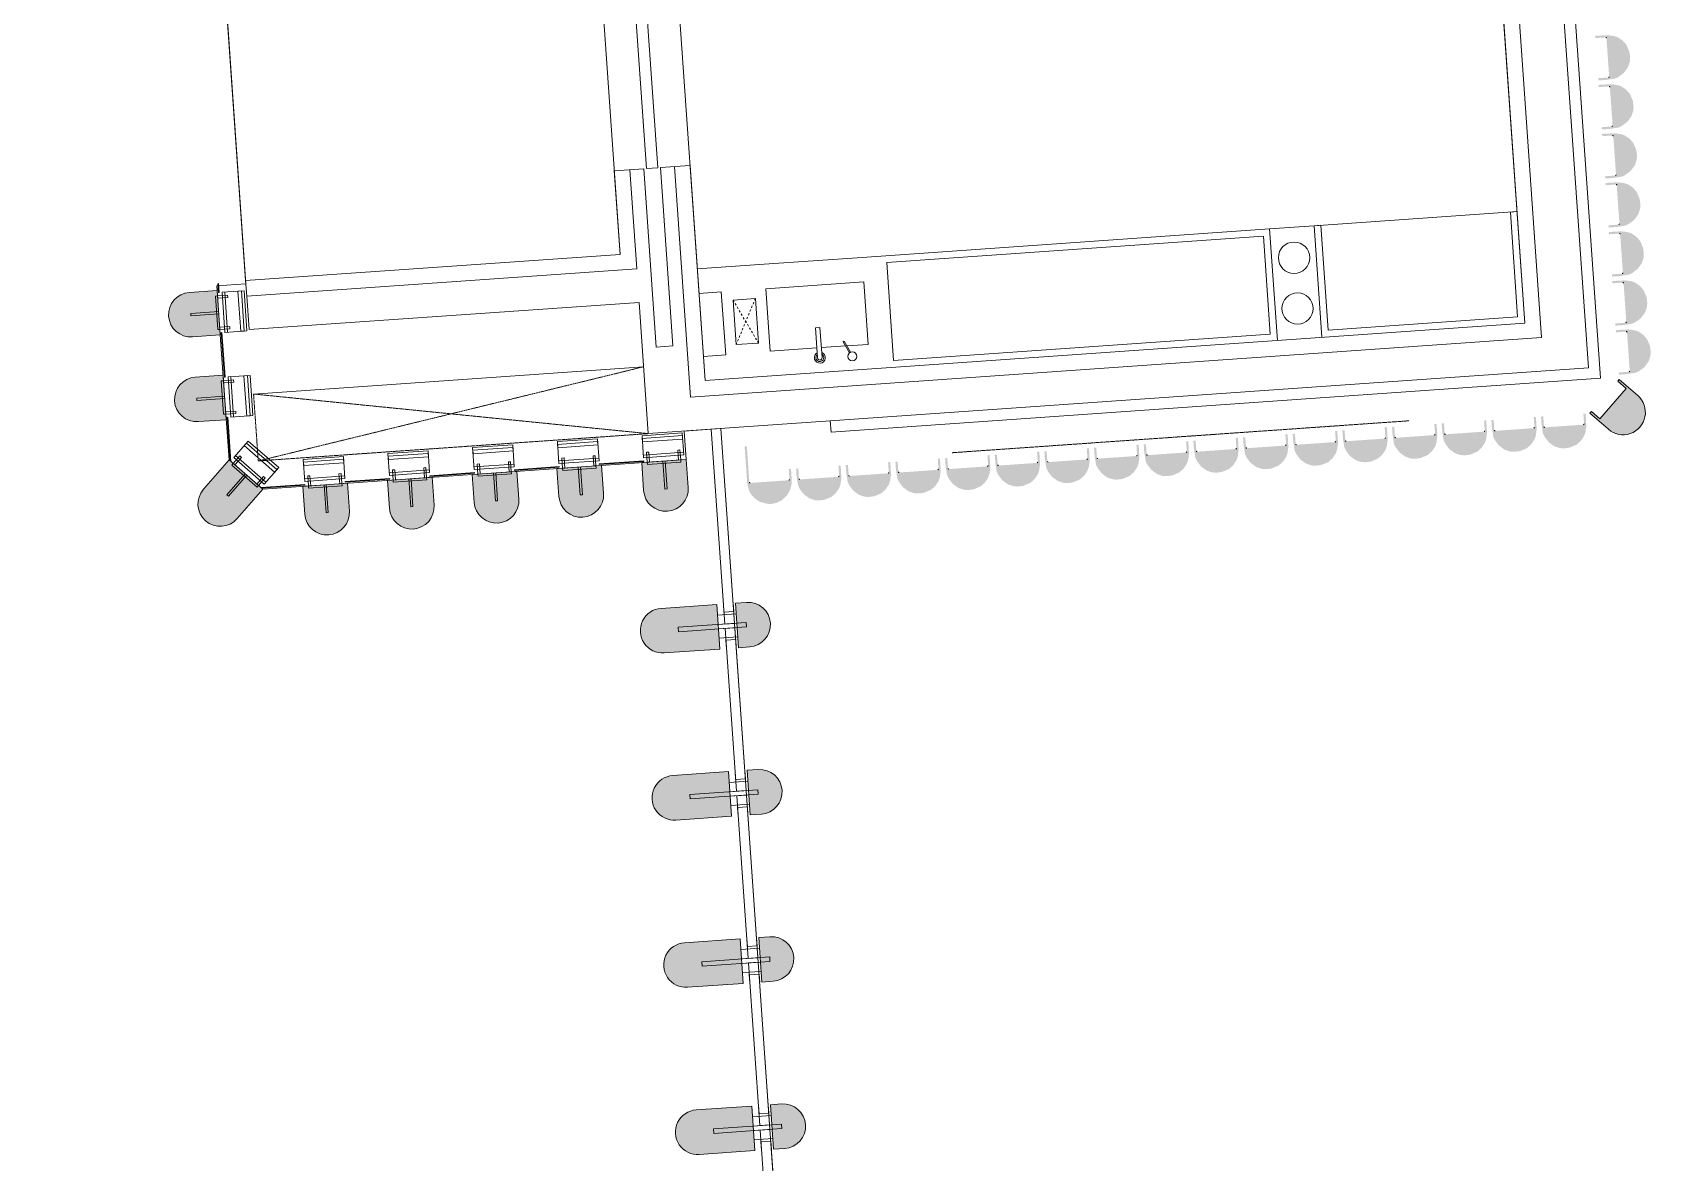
# Model space of a CAD drawing. Header units: millimetres. Extents: x 306 to 836129804, y -168137 to 818603917.
# Drawn here: x 833885333 to 833892593, y 818009146 to 818014203 of the extents above; entities that cross this region are included whole.
import ezdxf

# ---------------------------------------------------------------- set-up
doc = ezdxf.new("R2010")
doc.units = ezdxf.units.MM
doc.header["$LTSCALE"] = 3
doc.linetypes.add('Dash', pattern=[6, 3, -3])
doc.linetypes.add('Overhead', pattern=[1.8, 1.2, -0.6])
for name, color, linetype, lineweight in [('A-010-M_LINE', 251, 'Continuous', 13), ('A-010-M_LINE_Over', 251, 'Overhead', 13), ('A-200-M_WALL_INT', 251, 'Continuous', 13), ('A-214-M_CURT_WALL', 251, 'Continuous', 13), ('A-215-M_CURT_PANEL', 251, 'Continuous', 13), ('A-325-M_DOOR', 251, 'Continuous', 13), ('A-810-M_ROOMS', 251, 'Continuous', 13), ('M-520-M_DRAINAGE_FW', 253, 'Continuous', 5), ('M-520-MH_DRAINAGE_FW', 253, 'Dash', 5), ('Z-060-M_DETAIL', 253, 'Continuous', 5), ('Z-060-M_LINE_MEDIUM', 253, 'Continuous', 9)]:
    doc.layers.add(name, color=color, linetype=linetype, lineweight=lineweight)
doc.layers.add('UAJ-00XREF', color=7, linetype='Continuous')

# ---------------------------------------------------------------- blocks, each defined once
blk = doc.blocks.new('System Panel - ARC_Glazed-27541355-0300')
at = {"layer": 'A-215-M_CURT_PANEL', "lineweight": 9}
for p, q in [((-365, 44), (365, 44)), ((-365, 0), (-365, 44)), ((365, 0), (-365, 0)), ((365, 0), (365, 44))]:
    blk.add_line(p, q, dxfattribs=at)
blk = doc.blocks.new('System Panel - ARC_Glazed-40650288-0300')
at = {"layer": 'A-215-M_CURT_PANEL', "lineweight": 9}
for p, q in [((-431.9, 44), (441.9, 44)), ((-431.9, 0), (-431.9, 44)), ((441.9, 0), (-431.9, 0)), ((441.9, 0), (441.9, 44))]:
    blk.add_line(p, q, dxfattribs=at)
blk = doc.blocks.new('ARC_DOOR_FOLDING_F2-TI - 900x2500mm-39066873-0300')
at = {"layer": 'A-325-M_DOOR', "lineweight": 9}
for p, q in [((450, 25), (-450, 25)), ((-450, 25), (-450, -25)), ((-450, -25), (450, -25))]:
    blk.add_line(p, q, dxfattribs=at)
blk = doc.blocks.new('ARC_CWP_PERFORATED METAL_STRAIGHT - ARC_CWP_PERFORATED METAL_STRAIGHT-39453977-0300')
at = {"layer": 'A-215-M_CURT_PANEL', "lineweight": 9}
for p, q in [((-98, 8), (100, 8)), ((100, 5), (-95, 5)), ((100, 5), (100, 8))]:
    blk.add_line(p, q, dxfattribs=at)
blk = doc.blocks.new('Circular Mullion - ARC_CW_CERAMIC MULLION-30650210-0300')
at = {"layer": 'Z-060-M_LINE_MEDIUM', "lineweight": 18}
h = blk.add_hatch(color=256, dxfattribs=at)
h.paths.add_polyline_path([(0, 160), (27.6, 155.9), (50, 146.6), (76.1, 123.7), (86.6, 110), (96.6, 85.9), (100, 46.2), (100, 10), (-100, 10), (-100, 60), (-93.3, 93.9), (-86.6, 110), (-70.7, 130.7), (-50, 146.6), (-17.3, 157.7), (-10, 158.7)], flags=0)
h.paths.add_polyline_path([(-17.4, -73.5), (100, -73.5), (100, -323.5), (93.2, -357.6), (86.6, -373.5), (70.7, -394.2), (44.6, -412.3), (20.7, -420.8), (0, -423.5), (-25.9, -420.1), (-50, -410.1), (-75.6, -387.8), (-86.6, -373.5), (-96.6, -349.4), (-100, -323.5), (-100, -73.5), (-45.5, -73.5)], flags=0)
at = {"layer": 'Z-060-M_DETAIL', "lineweight": 18}
for p, q in [((-100, 60), (-100, 10)), ((-100, 10), (100, 10)), ((100, 10), (100, 60)), ((100, -73.5), (-100, -73.5)), ((-100, -73.5), (-100, -323.5)), ((100, -323.5), (100, -73.5))]:
    blk.add_line(p, q, dxfattribs=at)
for centre, start, end in [((0, 60), 0, 180), ((0, -323.5), 180, 360)]:
    blk.add_arc(centre, 100, start, end, dxfattribs=at)
at = {"layer": 'Z-060-M_LINE_MEDIUM'}
for p, q in [((-63, 0), (-100, 0)), ((-63, -44), (-63, 0)), ((-51.7, 10), (-51.7, -73.5)), ((-10, 52.5), (-10, -252.5)), ((10, 52.5), (-10, 52.5)), ((10, -252.5), (10, 52.5)), ((51.7, 10), (51.7, -73.5)), ((63, 0), (100, 0)), ((63, -44), (63, 0)), ((-63, -44), (-100, -44)), ((63, -44), (100, -44)), ((-10, -252.5), (10, -252.5))]:
    blk.add_line(p, q, dxfattribs=at)
blk = doc.blocks.new('Circular Mullion - CERAMIC_MULLIONS-V63-0300')
at = {"layer": 'Z-060-M_DETAIL'}
h = blk.add_hatch(dxfattribs=at)
h.set_pattern_fill('FP_31', color=256, style=0, pattern_type=2)
h.set_pattern_definition([(40.001, (-83851.3, -90738), (1413.194, -378.638), [152.4, -1676.4]), (95.001, (-83851.3, -90738), (-1456.265, -543.098), [121.92, -1341.12]), (349.549, (-83862, -90616.5), (889.342, -1597.993), [129.52, -1424.721]), (43.817, (-83444.9, -90738), (2152.89, -425.62), [228.6, -2514.6]), (353.365, (-83473, -90557.3), (1490.58, -2302.893), [194.28, -2137.08]), (98.817, (-83445, -90738), (-2461.72, 1210.41), [182.88, -2011.68]), (69.001, (-83546.5, -90534.8), (1419.575, 353.966), [152.4, -1676.4]), (124.001, (-83546.5, -90534.8), (-1010.38, -1181.015), [121.92, -1341.12]), (18.549, (-83614.7, -90433.7), (1552.558, -966.475), [129.52, -1424.721]), (52.501, (-83851.3, -90738), (-151.2197, 659.7837), [67.056, -1257.808, 67.056, -2640.584]), (52.501, (-83851.3, -90738), (-151.2197, 659.7837), [-1391.92, -1294.384, 67.056, -1279.144]), (82.501, (-83851.3, -90738), (-635.7946, 723.761), [67.056, -709.168, 67.056, -1740.408]), (82.501, (-83851.3, -90738), (-635.7946, 723.761), [-843.28, -1227.328, 67.056, -446.024]), (122.501, (-83851.3, -91191.1), (-963.7366, 499.946), [67.056, -440.944, 67.056, -3621.024]), (122.501, (-83851.3, -91191.1), (-963.7366, 499.946), [-575.056, -1517.904, 67.056, -2036.064]), (132.501, (-83851.3, -91394.3), (-1198.252, -99.378), [67.056, -593.344, 67.056, -2479.04]), (132.501, (-83851.3, -91394.3), (-1198.252, -99.378), [-727.456, -985.52, 67.056, -1426.464])])
h.paths.add_polyline_path([(-10, -73.5), (-10, 10), (10, 10), (10, -73.5)], flags=0)
at = {"layer": 'A-214-M_CURT_WALL', "lineweight": 9}
for p, q in [((-10, 10), (-10, -73.5)), ((10, 10), (10, -73.5))]:
    blk.add_line(p, q, dxfattribs=at)
blk = doc.blocks.new('Circular Mullion - CERAMIC_MULLIONS-V64-0300')
at = {"layer": 'Z-060-M_DETAIL'}
h = blk.add_hatch(dxfattribs=at)
h.set_pattern_fill('FP_32', color=256, style=0, pattern_type=2)
h.set_pattern_definition([(40.001, (-84601.3, -90738), (1413.194, -378.638), [152.4, -1676.4]), (95.001, (-84601.3, -90738), (-1456.265, -543.098), [121.92, -1341.12]), (349.549, (-84612, -90616.5), (889.342, -1597.993), [129.52, -1424.721]), (43.817, (-84194.9, -90738), (2152.89, -425.62), [228.6, -2514.6]), (353.365, (-84223, -90557.3), (1490.58, -2302.893), [194.28, -2137.08]), (98.817, (-84195, -90738), (-2461.72, 1210.41), [182.88, -2011.68]), (69.001, (-84296.5, -90534.8), (1419.575, 353.966), [152.4, -1676.4]), (124.001, (-84296.5, -90534.8), (-1010.38, -1181.015), [121.92, -1341.12]), (18.549, (-84364.7, -90433.7), (1552.558, -966.475), [129.52, -1424.721]), (52.501, (-84601.3, -90738), (-151.2197, 659.7837), [67.056, -1257.808, 67.056, -2640.584]), (52.501, (-84601.3, -90738), (-151.2197, 659.7837), [-1391.92, -1294.384, 67.056, -1279.144]), (82.501, (-84601.3, -90738), (-635.7946, 723.761), [67.056, -709.168, 67.056, -1740.408]), (82.501, (-84601.3, -90738), (-635.7946, 723.761), [-843.28, -1227.328, 67.056, -446.024]), (122.501, (-84601.3, -91191.1), (-963.7366, 499.946), [67.056, -440.944, 67.056, -3621.024]), (122.501, (-84601.3, -91191.1), (-963.7366, 499.946), [-575.056, -1517.904, 67.056, -2036.064]), (132.501, (-84601.3, -91394.3), (-1198.252, -99.378), [67.056, -593.344, 67.056, -2479.04]), (132.501, (-84601.3, -91394.3), (-1198.252, -99.378), [-727.456, -985.52, 67.056, -1426.464])])
h.paths.add_polyline_path([(-10, -73.5), (-10, 10), (10, 10), (10, -73.5)], flags=0)
at = {"layer": 'A-214-M_CURT_WALL', "lineweight": 9}
for p, q in [((-10, 10), (-10, -73.5)), ((10, 10), (10, -73.5))]:
    blk.add_line(p, q, dxfattribs=at)
blk = doc.blocks.new('Circular Mullion - CERAMIC_MULLIONS-V65-0300')
at = {"layer": 'Z-060-M_DETAIL'}
h = blk.add_hatch(dxfattribs=at)
h.set_pattern_fill('FP_33', color=256, style=0, pattern_type=2)
h.set_pattern_definition([(40.001, (-85351.3, -90738), (1413.194, -378.638), [152.4, -1676.4]), (95.001, (-85351.3, -90738), (-1456.265, -543.098), [121.92, -1341.12]), (349.549, (-85362, -90616.5), (889.342, -1597.993), [129.52, -1424.721]), (43.817, (-84944.9, -90738), (2152.89, -425.62), [228.6, -2514.6]), (353.365, (-84973, -90557.3), (1490.58, -2302.893), [194.28, -2137.08]), (98.817, (-84945, -90738), (-2461.72, 1210.41), [182.88, -2011.68]), (69.001, (-85046.5, -90534.8), (1419.575, 353.966), [152.4, -1676.4]), (124.001, (-85046.5, -90534.8), (-1010.38, -1181.015), [121.92, -1341.12]), (18.549, (-85114.7, -90433.7), (1552.558, -966.475), [129.52, -1424.721]), (52.501, (-85351.3, -90738), (-151.2197, 659.7837), [67.056, -1257.808, 67.056, -2640.584]), (52.501, (-85351.3, -90738), (-151.2197, 659.7837), [-1391.92, -1294.384, 67.056, -1279.144]), (82.501, (-85351.3, -90738), (-635.7946, 723.761), [67.056, -709.168, 67.056, -1740.408]), (82.501, (-85351.3, -90738), (-635.7946, 723.761), [-843.28, -1227.328, 67.056, -446.024]), (122.501, (-85351.3, -91191.1), (-963.7366, 499.946), [67.056, -440.944, 67.056, -3621.024]), (122.501, (-85351.3, -91191.1), (-963.7366, 499.946), [-575.056, -1517.904, 67.056, -2036.064]), (132.501, (-85351.3, -91394.3), (-1198.252, -99.378), [67.056, -593.344, 67.056, -2479.04]), (132.501, (-85351.3, -91394.3), (-1198.252, -99.378), [-727.456, -985.52, 67.056, -1426.464])])
h.paths.add_polyline_path([(-10, -73.5), (-10, 10), (10, 10), (10, -73.5)], flags=0)
at = {"layer": 'A-214-M_CURT_WALL', "lineweight": 9}
for p, q in [((-10, 10), (-10, -73.5)), ((10, 10), (10, -73.5))]:
    blk.add_line(p, q, dxfattribs=at)
blk = doc.blocks.new('Circular Mullion - CERAMIC_MULLIONS-V66-0300')
at = {"layer": 'A-214-M_CURT_WALL', "lineweight": 9}
for p, q in [((-10, 10), (-10, -73.5)), ((10, 10), (10, -73.5))]:
    blk.add_line(p, q, dxfattribs=at)
blk = doc.blocks.new('Circular Mullion - Type A_150mm Profile-25928163-0300')
at = {"layer": 'A-214-M_CURT_WALL'}
blk.add_hatch(color=256, dxfattribs=at).paths.add_polyline_path([(-100, 0), (-90, 0), (-90, -49.5), (90, -49.5), (90, 0), (100, 0), (99.3, -55.5), (93.7, -82.9), (86.6, -100), (70.7, -120.7), (50, -136.6), (18, -147.6), (-7.1, -149.1), (-25.9, -146.6), (-50, -136.6), (-73.9, -116.5), (-90, -91.8), (-96.6, -75.9), (-100, -34.4), (-100, -16)], flags=0)
blk = doc.blocks.new('Circular Mullion - CERAMIC TUBES 150mm-V182-0300')
at = {"layer": 'A-214-M_CURT_WALL', "lineweight": 9}
for centre, start, end in [((-87, 46.5), 90, 180), ((87, 46.5), 0, 90)]:
    blk.add_arc(centre, 3, start, end, dxfattribs=at)
blk = doc.blocks.new('Circular Mullion - Type A-25928776-0300')
at = {"layer": 'A-214-M_CURT_WALL'}
blk.add_hatch(color=256, dxfattribs=at).paths.add_polyline_path([(-100, -0.2), (-90, -0.2), (-90, -49.5), (90, -47.4), (90, 0), (100, 0), (100, -109.3), (96.6, -135.2), (86.6, -159.3), (63.9, -185.3), (50, -195.9), (25.9, -205.9), (0, -209.3), (-25.9, -205.9), (-55.3, -191.8), (-70.7, -180), (-86.6, -159.3), (-96.6, -135.2), (-100, -109.3), (-100, -38.2)], flags=0)
at = {"layer": 'Z-060-M_DETAIL'}
for p, q in [((100, 0), (90, 0)), ((90, 0), (90, -49.5)), ((100, -109.3), (100, 0)), ((-90, -0.2), (-100, -0.2)), ((-100, -0.2), (-100, -109.3)), ((-90, -49.5), (-90, -0.2)), ((90, -49.5), (-90, -49.5))]:
    blk.add_line(p, q, dxfattribs=at)
blk.add_arc((0, -109.3), 100, 180, 0, dxfattribs=at)
blk = doc.blocks.new('Circular Mullion - CERAMIC TUBES 209mm-V185-0300')
at = {"layer": 'A-214-M_CURT_WALL', "lineweight": 9}
blk.add_line((-93, 0), (-97, 0), dxfattribs=at)
for centre, start, end in [((-87, -46.5), 195, 270), ((87, -46.5), 270, 345)]:
    blk.add_arc(centre, 3, start, end, dxfattribs=at)
blk = doc.blocks.new('Circular Mullion - Type A_150mm Profile-28037493-0300')
at = {"layer": 'A-214-M_CURT_WALL'}
blk.add_hatch(color=256, dxfattribs=at).paths.add_polyline_path([(100, 0), (90, 0), (90, -49.5), (-90, -49.5), (-90, 115), (-100, 115), (-100, -50), (-93.7, -82.9), (-86.6, -100), (-70.7, -120.7), (-50, -136.6), (-18, -147.6), (0, -150), (25.9, -146.6), (50, -136.6), (73.9, -116.5), (90, -91.8), (97.6, -68.3), (100, -38.3), (100, -27.7)], flags=0)
blk = doc.blocks.new('Circular Mullion - CERAMIC TUBES 150mm_End Cap_Right_-V188-0300')
at = {"layer": 'A-214-M_CURT_WALL', "lineweight": 9}
for centre, start, end in [((-87, 46.5), 90, 180), ((87, 46.5), 0, 90)]:
    blk.add_arc(centre, 3, start, end, dxfattribs=at)
blk = doc.blocks.new('Circular Mullion - ARC_225mm CERAMIC MULLION-27539017-0300')
at = {"layer": 'Z-060-M_DETAIL', "lineweight": 9}
blk.add_hatch(color=256, dxfattribs=at).paths.add_polyline_path([(100, -125), (96.6, -150.9), (86.6, -175), (70.7, -195.7), (50, -211.6), (25.9, -221.6), (0, -225), (-25.9, -221.6), (-50, -211.6), (-70.7, -195.7), (-86.6, -175), (-96.6, -150.9), (-100, -125), (-100, 0), (100, 0)], flags=0)
at = {"layer": 'Z-060-M_DETAIL'}
for p, q in [((-90, 120), (90, 120)), ((-90, 21.5), (-90, 120)), ((90, 108), (-90, 108)), ((-90, 108), (-90, 92.6)), ((-90, 92.6), (90, 92.6)), ((90, 120), (90, 21.5)), ((90, 92.6), (90, 108)), ((90, 33.5), (-90, 33.5)), ((90, 21.5), (-90, 21.5)), ((-75, 45), (-65, 45)), ((-75, 0), (-75, 45)), ((-65, 45), (-65, 0)), ((65, 45), (75, 45)), ((65, 0), (65, 45)), ((75, 45), (75, 0)), ((-75, 0), (-75, -10)), ((-65, 0), (-75, 0)), ((-75, -10), (75, -10)), ((-5, -125), (-5, 0)), ((5, -125), (5, 0)), ((75, 0), (65, 0)), ((75, -10), (75, 0)), ((5, -125), (-5, -125))]:
    blk.add_line(p, q, dxfattribs=at)
at = {"layer": 'Z-060-M_LINE_MEDIUM'}
for p, q in [((100, 0), (-100, 0)), ((-100, 0), (-100, -125)), ((100, -125), (100, 0))]:
    blk.add_line(p, q, dxfattribs=at)
blk.add_arc((0, -125), 100, 180, 360, dxfattribs=at)
blk = doc.blocks.new('ARC_CWP_PERFORATED METAL_STRAIGHT - ARC_CWP_PERFORATED METAL_STRAIGHT-39454063-0300')
at = {"layer": 'A-215-M_CURT_PANEL', "lineweight": 9}
for p, q in [((-100, 5), (-100, 8)), ((-100, 8), (100, 8)), ((100, 5), (-100, 5)), ((100, 5), (100, 8))]:
    blk.add_line(p, q, dxfattribs=at)
blk = doc.blocks.new('Circular Mullion - Perforated Mesh-26022574-0300')
at = {"layer": 'A-214-M_CURT_WALL'}
blk.add_hatch(color=256, dxfattribs=at).paths.add_polyline_path([(70.7, -245.7), (86.6, -225), (97.1, -197.1), (100, -175), (100, 0), (-100, 0), (-100, -175), (-96.6, -200.9), (-86.6, -225), (-70.7, -245.7), (-50, -261.6), (-25.9, -271.6), (0, -275), (25.9, -271.6), (50, -261.6)], flags=0)
at = {"layer": 'Z-060-M_DETAIL'}
for p, q in [((-90, 120), (90, 120)), ((-90, 21.5), (-90, 120)), ((90, 108), (-90, 108)), ((-90, 108), (-90, 92.6)), ((-90, 92.6), (90, 92.6)), ((90, 120), (90, 21.5)), ((90, 92.6), (90, 108)), ((-100, 0), (-100, -175)), ((100, 0), (-100, 0)), ((90, 33.5), (-90, 33.5)), ((90, 21.5), (-90, 21.5)), ((-75, 45), (-65, 45)), ((-75, 0), (-75, 45)), ((-65, 45), (-65, 0)), ((65, 45), (75, 45)), ((65, 0), (65, 45)), ((75, 45), (75, 0)), ((-75, 0), (-75, -10)), ((-65, 0), (-75, 0)), ((-75, -10), (75, -10)), ((-5, -125), (-5, 0)), ((5, -125), (5, 0)), ((75, 0), (65, 0)), ((75, -10), (75, 0)), ((100, -175), (100, 0)), ((5, -125), (-5, -125))]:
    blk.add_line(p, q, dxfattribs=at)
blk.add_arc((0, -175), 100, 180, 360, dxfattribs=at)
blk = doc.blocks.new('ARC_CWP_PERFORATED METAL_STRAIGHT - ARC_CWP_PERFORATED METAL_STRAIGHT-V204-0300')
at = {"layer": 'A-215-M_CURT_PANEL', "lineweight": 9}
for p, q in [((-100, 5), (-100, 8)), ((-100, 8), (98, 8)), ((95, 5), (-100, 5))]:
    blk.add_line(p, q, dxfattribs=at)
blk = doc.blocks.new('ARC_CWP_PERFORATED METAL_STRAIGHT - ARC_CWP_PERFORATED METAL_STRAIGHT-39948068-0300')
at = {"layer": 'A-215-M_CURT_PANEL', "lineweight": 9}
for p, q in [((-19.9, 5), (-19.9, 8)), ((-19.9, 8), (19.9, 8)), ((19.9, 5), (-19.9, 5)), ((19.9, 5), (19.9, 8))]:
    blk.add_line(p, q, dxfattribs=at)
blk = doc.blocks.new('ARC_CWP_PERFORATED METAL_STRAIGHT - ARC_CWP_PERFORATED METAL_STRAIGHT-V203-0300')
at = {"layer": 'A-215-M_CURT_PANEL', "lineweight": 9}
for p, q in [((-100, 5), (-100, 8)), ((-100, 8), (100, 8)), ((100, 5), (-100, 5)), ((100, 5), (100, 8))]:
    blk.add_line(p, q, dxfattribs=at)
blk = doc.blocks.new('ARC_FUR_COUNTER_BABYCARE_2 - ARC_FUR_COUNTER_BABYCARE_2-38059898-0300')
at = {"layer": 'M-520-M_DRAINAGE_FW'}
for p, q in [((299.5, 500), (0, 500)), ((739.5, 500), (299.5, 500)), ((2567.8, 500), (739.5, 500)), ((2567.8, 0), (2567.8, 500)), ((0, 390), (100, 390)), ((100, 390), (100, 107)), ((299.5, 390), (739.5, 390)), ((299.5, 110), (299.5, 390)), ((739.5, 390), (739.5, 110)), ((150, 150), (150, 350)), ((150, 350), (250, 350)), ((250, 350), (250, 150)), ((250, 150), (150, 150)), ((509.5, 200), (529.5, 200)), ((509.5, 65), (509.5, 200)), ((529.5, 200), (529.5, 65)), ((100, 107), (0, 107)), ((509.5, 110), (299.5, 110)), ((638.2, 110), (529.5, 110)), ((633.2, 131.8), (628.7, 129.6)), ((628.7, 129.6), (654, 77.7)), ((658.5, 79.9), (633.2, 131.8)), ((739.5, 110), (643.8, 110))]:
    blk.add_line(p, q, dxfattribs=at)
blk.add_circle((664.8, 61), 20, dxfattribs=at)
for centre, radius, start, end in [((519.5, 65.6), 24.5, 114.08951, 65.91049), ((519.5, 65.6), 17.5, 124.8499, 55.1501), ((519.5, 65), 10, 180, 360)]:
    blk.add_arc(centre, radius, start, end, dxfattribs=at)
at = {"layer": 'M-520-MH_DRAINAGE_FW'}
for p, q in [((250, 350), (150, 150)), ((150, 350), (250, 150))]:
    blk.add_line(p, q, dxfattribs=at)
blk = doc.blocks.new('ARC_TFP_WC_BABYCHANGE MAT - ARC_TFP_WC_BABYCHANGE MAT-36685469-0300')
at = {"layer": 'M-520-M_DRAINAGE_FW'}
for p, q in [((1690, 0), (0, 0)), ((0, 0), (0, -440)), ((1690, -440), (1690, 0)), ((0, -440), (1690, -440))]:
    blk.add_line(p, q, dxfattribs=at)
blk = doc.blocks.new('ARC_TFP_WC_WATER DISPENSOR - ARC_TFP_WC_WATER DISPENSOR-36635982-0300')
at = {"layer": 'M-520-M_DRAINAGE_FW'}
for p, q in [((0, 0), (200, 0)), ((200, 0), (0, 0)), ((200, 0), (200, -500)), ((200, -500), (200, 0))]:
    blk.add_line(p, q, dxfattribs=at)
for centre in [(100, -136.1), (100, -363.9)]:
    blk.add_circle(centre, 70, dxfattribs=at)
blk = doc.blocks.new('ARC_TFP_WC_BABYCARE BENCH - ARC_TFP_WC_BABYCARE BENCH-40808124-0300')
at = {"layer": 'M-520-M_DRAINAGE_FW'}
for p, q in [((0, 500), (30, 500)), ((0, 0), (0, 500)), ((910, 500), (0, 500)), ((0, 500), (0, 0)), ((910, 500), (0, 500)), ((0, 500), (0, 0)), ((30, 500), (30, 30)), ((880, 500), (910, 500)), ((880, 30), (880, 500)), ((30, 30), (880, 30))]:
    blk.add_line(p, q, dxfattribs=at)
blk = doc.blocks.new('3A35X-MAGP-P-MP-00')
at = {"layer": 'A-010-M_LINE'}
for p, q in [((834471877, 818015167.6), (834472049.3, 818012702.2)), ((834472102.7, 818012655.8), (834471926.8, 818015171.1)), ((834467820.8, 818012707.4), (834466075.1, 818012585.3)), ((834472049.3, 818012702.2), (834468656.2, 818012465)), ((834468659.6, 818012415.1), (834472102.7, 818012655.8)), ((834468656.2, 818012465), (834468659.6, 818012415.1))]:
    blk.add_line(p, q, dxfattribs=at)
at = {"layer": 'A-010-M_LINE', "linetype": 'Overhead'}
for p, q in [((834466096, 818012286), (834467820.8, 818012707.4)), ((834466075.1, 818012585.3), (834466096, 818012286)), ((834467841.8, 818012408.1), (834466075.1, 818012585.3)), ((834467841.8, 818012408.1), (834466096, 818012286))]:
    blk.add_line(p, q, dxfattribs=at)
at = {"layer": 'A-010-M_LINE_Over'}
blk.add_line((834469201, 818012322.7), (834471246, 818012465.6), dxfattribs=at)
at = {"layer": 'A-200-M_WALL_INT'}
for p, q in [((834471764.6, 818012902.9), (834471626.5, 818014878.5)), ((834471696.3, 818014883.3), (834471839.3, 818012837.9)), ((834467689.4, 818013584.2), (834467821.6, 818013593.5)), ((834467821.6, 818013593.5), (834467877.3, 818012795.4)), ((834468028.5, 818013608), (834467896.4, 818013598.7)), ((834467952.2, 818012800.7), (834467896.4, 818013598.7)), ((834468030.8, 818012571.7), (834467958.7, 818013603.1)), ((834468095.8, 818012646.4), (834468028.5, 818013608)), ((834467715.5, 818013210.2), (834467689.4, 818013584.2)), ((834467759.2, 818013589.1), (834467790.2, 818013145.2)), ((834466039.4, 818013093), (834467715.5, 818013210.2)), ((834466039.4, 818013093), (834466044.3, 818013023.1)), ((834467790.2, 818013145.2), (834466044.3, 818013023.1)), ((834466044.5, 818013023.2), (834466054.9, 818012873.5)), ((834467800.7, 818012995.6), (834466054.9, 818012873.5)), ((834467800.7, 818012995.6), (834467841.8, 818012408.1)), ((834468095.8, 818012646.4), (834471764.6, 818012902.9)), ((834467877.3, 818012795.4), (834467952.2, 818012800.7)), ((834468030.8, 818012571.7), (834471839.3, 818012837.9)), ((834468656.2, 818012465), (834467841.8, 818012408.1))]:
    blk.add_line(p, q, dxfattribs=at)
at = {"layer": 'A-810-M_ROOMS', "flags": 128}
blk.add_lwpolyline([(834470118.4, 817984521.6), (834468190.7, 818012091.5), (834468167, 818012430.8), (834468002.8, 818012419.3), (834468011.6, 818012292.3), (834467950.4, 818012288), (834466116.3, 818012159.8), (834465965.3, 818012291), (834465930.7, 818012786.6), (834465910.9, 818013069), (834466040.4, 818013078), (834465921.9, 818014773.9), (834465792.4, 818014764.8), (834465774, 818015027.2), (834465387.8, 818020551.8), (834465250.4, 818020542.2), (834456031.5, 818019897.7)], dxfattribs=at)
for points in [[(834467059.8, 818014818.3), (834465924.3, 818014739), (834466039.4, 818013093), (834467715.5, 818013210.2), (834467600.5, 818014856.1)], [(834471626.5, 818014878.5), (834467957.7, 818014622), (834468095.8, 818012646.4), (834471764.6, 818012902.9)]]:
    blk.add_lwpolyline(points, close=True, dxfattribs=at)
at = {"layer": 'A-214-M_CURT_WALL'}
for name, p, rotation in [('Circular Mullion - Type A_150mm Profile-25928163-0300', (834472086.7, 818014088.4), 93.9989085257714), ('Circular Mullion - Type A_150mm Profile-25928163-0300', (834472102.1, 818013869), 93.9989085257714), ('Circular Mullion - Type A_150mm Profile-25928163-0300', (834472117.4, 818013649.5), 93.9989085257714), ('Circular Mullion - Type A_150mm Profile-25928163-0300', (834472132.7, 818013430.1), 93.9989085257714), ('Circular Mullion - Type A_150mm Profile-25928163-0300', (834472148.1, 818013210.6), 93.9989085257714), ('Circular Mullion - Type A_150mm Profile-25928163-0300', (834472163.4, 818012991.1), 93.9989085257714), ('Circular Mullion - Type A_150mm Profile-25928163-0300', (834472178.8, 818012771.7), 93.9989085257714), ('Circular Mullion - Type A_150mm Profile-25928163-0300', (834471047.8, 818012429.3), 3.998908525771384), ('Circular Mullion - Type A_150mm Profile-25928163-0300', (834471270.1, 818012444.9), 3.998908525771384), ('Circular Mullion - Type A_150mm Profile-25928163-0300', (834471492.4, 818012460.4), 3.998908525771384), ('Circular Mullion - Type A_150mm Profile-25928163-0300', (834471714.7, 818012476), 3.998908525771384), ('Circular Mullion - Type A_150mm Profile-25928163-0300', (834471936.9, 818012491.5), 3.998908525771384), ('Circular Mullion - Perforated Mesh-26022574-0300', (834466040.8, 818012225.4), 318.9989085257714), ('Circular Mullion - Type A_150mm Profile-28037493-0300', (834468380.6, 818012242.9), 3.998908525771384), ('Circular Mullion - Type A_150mm Profile-25928163-0300', (834469936.5, 818012351.6), 3.998908525771384), ('Circular Mullion - Type A_150mm Profile-25928163-0300', (834470158.8, 818012367.2), 3.998908525771384), ('Circular Mullion - Type A_150mm Profile-25928163-0300', (834470381, 818012382.7), 3.998908525771384), ('Circular Mullion - Type A_150mm Profile-25928163-0300', (834470603.3, 818012398.3), 3.998908525771384), ('Circular Mullion - Type A_150mm Profile-25928163-0300', (834470825.6, 818012413.8), 3.998908525771384), ('Circular Mullion - Type A_150mm Profile-25928163-0300', (834469047.4, 818012289.5), 3.998908525771384), ('Circular Mullion - Type A_150mm Profile-25928163-0300', (834469269.7, 818012305), 3.998908525771384), ('Circular Mullion - Type A_150mm Profile-25928163-0300', (834469492, 818012320.6), 3.998908525771384), ('Circular Mullion - Type A_150mm Profile-25928163-0300', (834469714.2, 818012336.1), 3.998908525771384), ('Circular Mullion - Type A_150mm Profile-25928163-0300', (834468602.9, 818012258.4), 3.998908525771384), ('Circular Mullion - Type A_150mm Profile-25928163-0300', (834468825.1, 818012274), 3.998908525771384)]:
    blk.add_blockref(name, p, dxfattribs=dict(at, rotation=rotation))
at = {"layer": 'A-214-M_CURT_WALL', "lineweight": 9, "extrusion": (0, 0, -1)}
for name, p, rotation in [('Circular Mullion - CERAMIC TUBES 150mm-V182-0300', (-834472086.7, 818014088.4), 86.00109147422862), ('Circular Mullion - CERAMIC TUBES 150mm-V182-0300', (-834472102.1, 818013869), 86.00109147422862), ('Circular Mullion - CERAMIC TUBES 150mm-V182-0300', (-834472117.4, 818013649.5), 86.00109147422862), ('Circular Mullion - CERAMIC TUBES 150mm-V182-0300', (-834472132.7, 818013430.1), 86.00109147422862), ('Circular Mullion - CERAMIC TUBES 150mm-V182-0300', (-834472148.1, 818013210.6), 86.00109147422862), ('Circular Mullion - CERAMIC TUBES 150mm-V182-0300', (-834472163.4, 818012991.1), 86.00109147422862), ('Circular Mullion - CERAMIC TUBES 150mm-V182-0300', (-834472178.8, 818012771.7), 86.00109147422862), ('Circular Mullion - CERAMIC TUBES 150mm-V182-0300', (-834471714.7, 818012476), 176.0010914742286), ('Circular Mullion - CERAMIC TUBES 150mm-V182-0300', (-834471936.9, 818012491.5), 176.0010914742286), ('Circular Mullion - CERAMIC TUBES 150mm-V182-0300', (-834470603.3, 818012398.3), 176.0010914742286), ('Circular Mullion - CERAMIC TUBES 150mm-V182-0300', (-834470825.6, 818012413.8), 176.0010914742286), ('Circular Mullion - CERAMIC TUBES 150mm-V182-0300', (-834471047.8, 818012429.3), 176.0010914742286), ('Circular Mullion - CERAMIC TUBES 150mm-V182-0300', (-834471270.1, 818012444.9), 176.0010914742286), ('Circular Mullion - CERAMIC TUBES 150mm-V182-0300', (-834471492.4, 818012460.4), 176.0010914742286), ('Circular Mullion - CERAMIC TUBES 150mm-V182-0300', (-834469714.2, 818012336.1), 176.0010914742286), ('Circular Mullion - CERAMIC TUBES 150mm-V182-0300', (-834469936.5, 818012351.6), 176.0010914742286), ('Circular Mullion - CERAMIC TUBES 150mm-V182-0300', (-834470158.8, 818012367.2), 176.0010914742286), ('Circular Mullion - CERAMIC TUBES 150mm-V182-0300', (-834470381, 818012382.7), 176.0010914742286), ('Circular Mullion - CERAMIC TUBES 150mm-V182-0300', (-834468602.9, 818012258.4), 176.0010914742286), ('Circular Mullion - CERAMIC TUBES 150mm-V182-0300', (-834468825.1, 818012274), 176.0010914742286), ('Circular Mullion - CERAMIC TUBES 150mm-V182-0300', (-834469047.4, 818012289.5), 176.0010914742286), ('Circular Mullion - CERAMIC TUBES 150mm-V182-0300', (-834469269.7, 818012305), 176.0010914742286), ('Circular Mullion - CERAMIC TUBES 150mm-V182-0300', (-834469492, 818012320.6), 176.0010914742286), ('Circular Mullion - CERAMIC TUBES 150mm_End Cap_Right_-V188-0300', (-834468380.6, 818012242.9), 176.0010914742286)]:
    blk.add_blockref(name, p, dxfattribs=dict(at, rotation=rotation))
at = {"layer": 'A-214-M_CURT_WALL', "lineweight": 9}
for p, rotation in [((834465919.3, 818012949.4), 273.9989085257712), ((834465945.8, 818012570.3), 273.9989085257712), ((834467153.7, 818012232.3), 3.998908525771384), ((834467532.8, 818012258.8), 3.998908525771384), ((834467911.9, 818012285.3), 3.998908525771384), ((834466395.6, 818012179.3), 3.998908525771384), ((834466774.7, 818012205.8), 3.998908525771384)]:
    blk.add_blockref('Circular Mullion - ARC_225mm CERAMIC MULLION-27539017-0300', p, dxfattribs=dict(at, rotation=rotation))
at = {"layer": 'A-214-M_CURT_WALL', "extrusion": (0, 0, -1), "rotation": 311.0010914742286}
blk.add_blockref('Circular Mullion - Type A-25928776-0300', (-834472121.7, 818012574.7), dxfattribs=at)
at = {"layer": 'A-214-M_CURT_WALL', "lineweight": 18, "extrusion": (0, 0, -1), "rotation": 86.000376102104}
for p in [(-834468228.6, 818011549.2), (-834468280.9, 818010801.1), (-834468333.3, 818010052.9), (-834468385.6, 818009304.7)]:
    blk.add_blockref('Circular Mullion - ARC_CW_CERAMIC MULLION-30650210-0300', p, dxfattribs=at)
at = {"layer": 'A-215-M_CURT_PANEL', "lineweight": 9}
for name, p, rotation in [('ARC_CWP_PERFORATED METAL_STRAIGHT - ARC_CWP_PERFORATED METAL_STRAIGHT-39948068-0300', (834465911.6, 818013059), 273.9989085257712), ('ARC_CWP_PERFORATED METAL_STRAIGHT - ARC_CWP_PERFORATED METAL_STRAIGHT-V203-0300', (834465932.5, 818012759.8), 273.9989085257712), ('ARC_CWP_PERFORATED METAL_STRAIGHT - ARC_CWP_PERFORATED METAL_STRAIGHT-V204-0300', (834465959, 818012380.8), 273.9989085257712), ('ARC_CWP_PERFORATED METAL_STRAIGHT - ARC_CWP_PERFORATED METAL_STRAIGHT-39454063-0300', (834467722.3, 818012272), 3.998908525771384), ('ARC_CWP_PERFORATED METAL_STRAIGHT - ARC_CWP_PERFORATED METAL_STRAIGHT-39454063-0300', (834466964.2, 818012219), 3.998908525771384), ('ARC_CWP_PERFORATED METAL_STRAIGHT - ARC_CWP_PERFORATED METAL_STRAIGHT-39454063-0300', (834467343.3, 818012245.5), 3.998908525771384), ('ARC_CWP_PERFORATED METAL_STRAIGHT - ARC_CWP_PERFORATED METAL_STRAIGHT-39453977-0300', (834466206, 818012166), 3.998908525771384), ('ARC_CWP_PERFORATED METAL_STRAIGHT - ARC_CWP_PERFORATED METAL_STRAIGHT-39454063-0300', (834466585.1, 818012192.5), 3.998908525771384)]:
    blk.add_blockref(name, p, dxfattribs=dict(at, rotation=rotation))
at = {"layer": 'A-215-M_CURT_PANEL', "rotation": 93.99962389789602}
for name, p in [('System Panel - ARC_Glazed-40650288-0300', (834468197.8, 818011990)), ('System Panel - ARC_Glazed-27541355-0300', (834468254.8, 818011175.1)), ('System Panel - ARC_Glazed-27541355-0300', (834468307.1, 818010427)), ('System Panel - ARC_Glazed-27541355-0300', (834468359.4, 818009678.8)), ('System Panel - ARC_Glazed-27541355-0300', (834468411.7, 818008930.6))]:
    blk.add_blockref(name, p, dxfattribs=at)
at = {"layer": 'A-325-M_DOOR', "rotation": 93.9989085257714}
blk.add_blockref('ARC_DOOR_FOLDING_F2-TI - 900x2500mm-39066873-0300', (834467827.6, 818014045), dxfattribs=at)
at = {"layer": 'M-520-M_DRAINAGE_FW', "rotation": 3.998908525771384}
for name, p in [('ARC_TFP_WC_BABYCARE BENCH - ARC_TFP_WC_BABYCARE BENCH-40808124-0300', (834470856.8, 818012839.4)), ('ARC_FUR_COUNTER_BABYCARE_2 - ARC_FUR_COUNTER_BABYCARE_2-38059898-0300', (834468095.8, 818012646.4)), ('ARC_TFP_WC_WATER DISPENSOR - ARC_TFP_WC_WATER DISPENSOR-36635982-0300', (834470622.5, 818013324.2)), ('ARC_TFP_WC_BABYCHANGE MAT - ARC_TFP_WC_BABYCHANGE MAT-36685469-0300', (834468908.7, 818013174.4))]:
    blk.add_blockref(name, p, dxfattribs=at)
at = {"layer": 'Z-060-M_DETAIL', "lineweight": 9, "extrusion": (0, 0, -1)}
for name, p, rotation in [('Circular Mullion - CERAMIC TUBES 209mm-V185-0300', (-834472121.7, 818012574.7), 311.0010914742286), ('Circular Mullion - CERAMIC_MULLIONS-V66-0300', (-834468228.6, 818011549.2), 86.000376102104), ('Circular Mullion - CERAMIC_MULLIONS-V65-0300', (-834468280.9, 818010801.1), 86.000376102104), ('Circular Mullion - CERAMIC_MULLIONS-V64-0300', (-834468333.3, 818010052.9), 86.000376102104), ('Circular Mullion - CERAMIC_MULLIONS-V63-0300', (-834468385.6, 818009304.7), 86.000376102104)]:
    blk.add_blockref(name, p, dxfattribs=dict(at, rotation=rotation))

msp = doc.modelspace()

# ---------------------------------------------------------------- block references
at = {"layer": 'UAJ-00XREF', "ltscale": 0.5}
msp.add_blockref('3A35X-MAGP-P-MP-00', (-579752.6, 0), dxfattribs=at)

doc.saveas('drawing.dxf')
